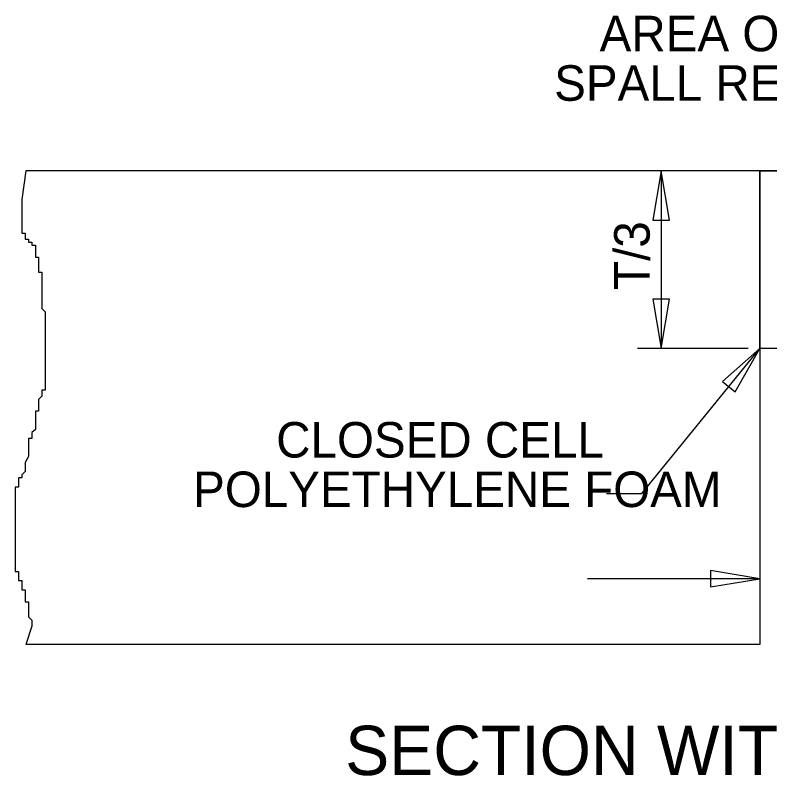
# Model space of a CAD drawing. Extents: x 1.5 to 16.1, y 0.6 to 10.2.
# Drawn here: x 1.454 to 3.364, y 1.941 to 3.867 of the extents above; entities that cross this region are included whole.
import ezdxf

# ---------------------------------------------------------------- set-up
doc = ezdxf.new("R2010")
doc.units = 0
for name, color, linetype in [('SD_P_Dimension Lines', 7, 'Continuous'), ('SD_P_Dimension Text', 7, 'Continuous'), ('SD_P_Prop Object Lines', 7, 'Continuous'), ('SD_P_Shading', 7, 'Continuous'), ('SD_P_Subtitles', 7, 'Continuous')]:
    doc.layers.add(name, color=color, linetype=linetype)

msp = doc.modelspace()

# ---------------------------------------------------------------- linework, layer by layer
at = {"layer": 'SD_P_Dimension Lines'}
for p, q in [((3.089, 3.473), (3.068, 3.348)), ((3.089, 3.473), (3.089, 3.023)), ((3.11, 3.348), (3.089, 3.473)), ((3.068, 3.348), (3.11, 3.348)), ((3.068, 3.148), (3.089, 3.023)), ((3.11, 3.148), (3.068, 3.148)), ((3.089, 3.023), (3.11, 3.148)), ((3.309, 3.023), (3.029, 3.023)), ((3.04, 2.656), (3.339, 3.023)), ((3.339, 3.023), (3.244, 2.939)), ((3.276, 2.913), (3.339, 3.023)), ((3.244, 2.939), (3.276, 2.913)), ((2.951, 2.656), (3.04, 2.656)), ((3.339, 2.4399), (3.214, 2.4609)), ((3.214, 2.4609), (3.214, 2.4189)), ((3.339, 2.4399), (2.903, 2.4399)), ((3.214, 2.4189), (3.339, 2.4399))]:
    msp.add_line(p, q, dxfattribs=at)
at = {"layer": 'SD_P_Prop Object Lines'}
for p, q in [((3.339, 3.473), (1.481, 3.473)), ((3.339, 3.473), (3.339, 2.273)), ((3.389, 3.473), (3.339, 3.473)), ((3.389, 3.023), (3.339, 3.023)), ((3.339, 2.273), (1.481, 2.273))]:
    msp.add_line(p, q, dxfattribs=at)
for points in [[(1.481, 3.473), (1.471, 3.4), (1.471, 3.392), (1.471, 3.384), (1.471, 3.377), (1.471, 3.369), (1.471, 3.361), (1.471, 3.354), (1.471, 3.346), (1.471, 3.338), (1.471, 3.331), (1.471, 3.323), (1.471, 3.315), (1.479, 3.315), (1.479, 3.308), (1.479, 3.3), (1.488, 3.3), (1.488, 3.292), (1.496, 3.292), (1.496, 3.285), (1.505, 3.285), (1.505, 3.277), (1.505, 3.269), (1.505, 3.262), (1.505, 3.254), (1.513, 3.254), (1.513, 3.246), (1.513, 3.239), (1.513, 3.231), (1.513, 3.223), (1.513, 3.216), (1.521, 3.216), (1.521, 3.208), (1.521, 3.2), (1.521, 3.193), (1.521, 3.185), (1.521, 3.178), (1.521, 3.17), (1.521, 3.162), (1.521, 3.147), (1.521, 3.139), (1.521, 3.132), (1.521, 3.124), (1.53, 3.116), (1.53, 3.101), (1.53, 3.093), (1.53, 3.086), (1.53, 3.078), (1.53, 3.07), (1.53, 3.063), (1.53, 3.055), (1.53, 3.047), (1.53, 3.04), (1.53, 3.032), (1.53, 3.024), (1.53, 3.017), (1.53, 3.009), (1.53, 3.001), (1.53, 2.994), (1.53, 2.986), (1.53, 2.978), (1.53, 2.971), (1.53, 2.956), (1.53, 2.948), (1.53, 2.94), (1.53, 2.933), (1.53, 2.925), (1.53, 2.917), (1.521, 2.917), (1.521, 2.91), (1.521, 2.902), (1.513, 2.894), (1.513, 2.887), (1.513, 2.879), (1.513, 2.871), (1.513, 2.864), (1.505, 2.864), (1.505, 2.856), (1.505, 2.848), (1.505, 2.841), (1.505, 2.833), (1.505, 2.825), (1.505, 2.818), (1.496, 2.81), (1.496, 2.802), (1.496, 2.795), (1.488, 2.795), (1.488, 2.787), (1.488, 2.779), (1.488, 2.772), (1.488, 2.764), (1.488, 2.756), (1.488, 2.749), (1.479, 2.734), (1.479, 2.726), (1.479, 2.711), (1.471, 2.703), (1.471, 2.695), (1.462, 2.695), (1.462, 2.688), (1.462, 2.68)], [(1.462, 2.68), (1.462, 2.672), (1.454, 2.672), (1.454, 2.649), (1.454, 2.642), (1.454, 2.634), (1.454, 2.626), (1.454, 2.619), (1.454, 2.611), (1.454, 2.603), (1.454, 2.596), (1.454, 2.58), (1.454, 2.573), (1.454, 2.565), (1.454, 2.557), (1.454, 2.55), (1.454, 2.542), (1.454, 2.534), (1.454, 2.527), (1.454, 2.519), (1.454, 2.511), (1.454, 2.504), (1.454, 2.496), (1.454, 2.489), (1.454, 2.481), (1.454, 2.473), (1.454, 2.466), (1.454, 2.458), (1.462, 2.458), (1.462, 2.45), (1.462, 2.443), (1.462, 2.435), (1.471, 2.435), (1.471, 2.427), (1.471, 2.42), (1.471, 2.412), (1.479, 2.412), (1.479, 2.404), (1.479, 2.397), (1.479, 2.389), (1.479, 2.381), (1.488, 2.381), (1.488, 2.374), (1.488, 2.366), (1.488, 2.358), (1.488, 2.351), (1.488, 2.343), (1.496, 2.335), (1.496, 2.328), (1.496, 2.32), (1.481, 2.273), (1.481, 2.273)]]:
    msp.add_lwpolyline(points, dxfattribs=at)
at = {"layer": 'SD_P_Shading'}
msp.add_lwpolyline([(3.339, 3.473), (3.389, 3.473), (3.389, 3.023), (3.339, 3.023)], close=True, dxfattribs=at)

# ---------------------------------------------------------------- texts
at = {"layer": 'SD_P_Dimension Text'}
for s, p in [('AREA OF', (2.9333, 3.7757)), ('SPALL REPAIR', (2.8182, 3.6503)), ('CLOSED CELL', (2.1146, 2.7467)), ('POLYETHYLENE FOAM', (1.9043, 2.6213))]:
    msp.add_text(s, height=0.09, dxfattribs=at).set_placement(p)
msp.add_text('T/3', height=0.09, rotation=90, dxfattribs=at).set_placement((3.06, 3.1713))
at = {"layer": 'SD_P_Subtitles'}
msp.add_text('SECTION WITH SPALL ADJACENT TO JOINT', height=0.125, dxfattribs=at).set_placement((2.2892, 1.9425))

doc.saveas('drawing.dxf')
